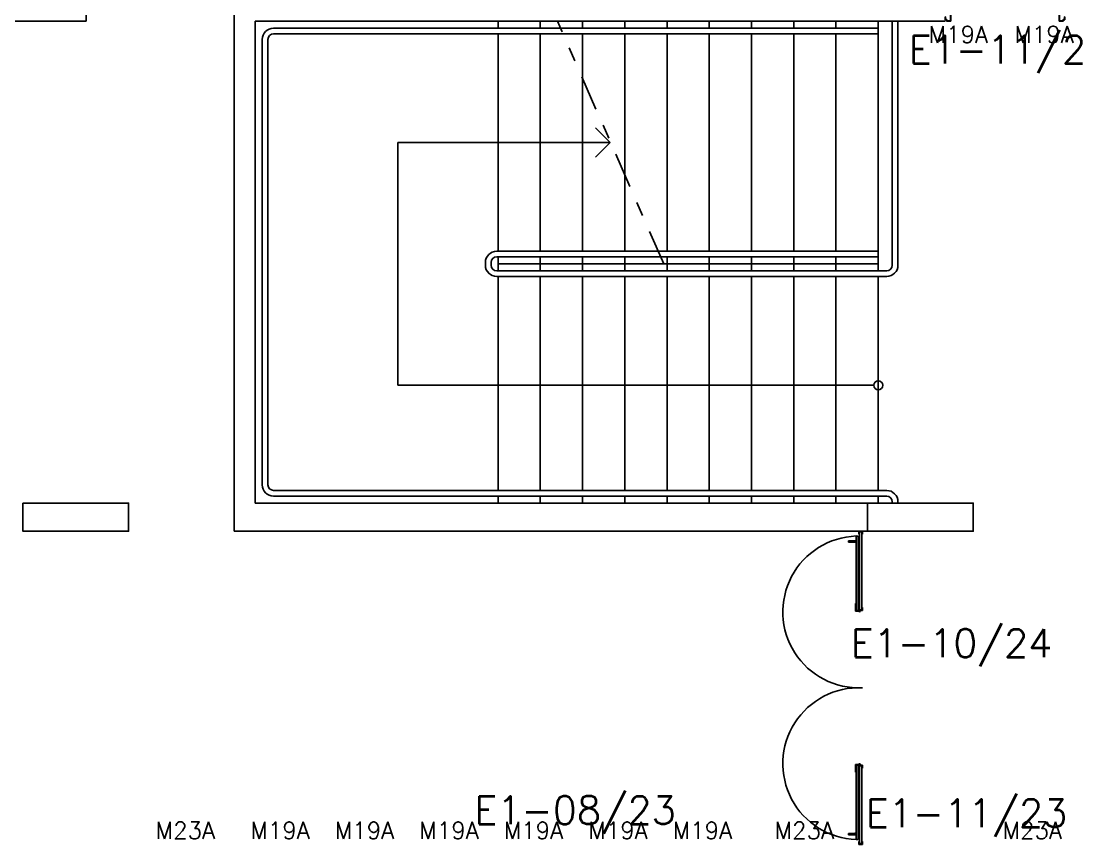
# Model space of a CAD drawing. Header units: millimetres. Extents: x 1887 to 2405, y 1100 to 1335.
# Drawn here: x 2217.2 to 2224.71, y 1187.22 to 1193.05 of the extents above; entities that cross this region are included whole.
import ezdxf

# ---------------------------------------------------------------- set-up
doc = ezdxf.new("R2010")
doc.units = ezdxf.units.MM
doc.linetypes.add('DASHDOT2', pattern=[0.5, 0.25, -0.125, 0, -0.125])
for name, color, linetype in [('AR-ALV', 2, 'Continuous'), ('AR-CORR', 2, 'Continuous'), ('AR-DASH', 1, 'DASHDOT2'), ('AR-ESQ-V', 1, 'Continuous'), ('AR-ESTC', 3, 'Continuous'), ('AR-PIS', 1, 'Continuous'), ('AR-PM', 2, 'Continuous'), ('AR-PORTA', 1, 'Continuous'), ('AR-SIM', 2, 'Continuous'), ('AR-TALUDE', 1, 'Continuous'), ('AR-TXTESQ1-CONG', 1, 'Continuous'), ('AR-VIDRO', 1, 'Continuous'), ('ENDEREÇO', 2, 'Continuous'), ('maçaneta', 1, 'Continuous'), ('montantes', 1, 'Continuous'), ('mov', 1, 'Continuous'), ('PM-PERFIL U-C', 2, 'Continuous'), ('PM-VIDRO', 1, 'Continuous'), ('pm1', 2, 'Continuous'), ('pm2', 2, 'Continuous')]:
    doc.layers.add(name, color=color, linetype=linetype)
doc.styles.add('S12', font='simplex.shx', dxfattribs={"width": 1.1, "height": 0.12})
doc.styles.add('UNB1-100', font='simplex.shx', dxfattribs={"height": 0.2})

# ---------------------------------------------------------------- blocks, each defined once
blk = doc.blocks.new('PV3')
at = {"layer": 'AR-VIDRO', "color": 2}
for p, q in [((0.57, 0.02), (0.0175, 0.02)), ((0.57, 0.005), (0.0175, 0.005)), ((0.0463, 0.0442), (0.575, 0.0443)), ((0.0463, 0.0292), (0.575, 0.0293)), ((2.2037, 0.0442), (1.675, 0.0443)), ((2.2037, 0.0292), (1.675, 0.0293)), ((1.68, 0.02), (2.2325, 0.02)), ((1.68, 0.005), (2.2325, 0.005))]:
    blk.add_line(p, q, dxfattribs=at)
at = {"layer": 'AR-VIDRO'}
for p, q in [((0.0463, 0.0442), (0.0463, 0.0292)), ((2.2037, 0.0442), (2.2037, 0.0292))]:
    blk.add_line(p, q, dxfattribs=at)
at = {"layer": 'maçaneta'}
for p, q in [((0.0807, 0.0493), (0.0807, 0.0993)), ((0.0807, 0.0993), (0.0907, 0.0993)), ((0.0907, 0.0493), (0.0907, 0.0993)), ((2.1593, 0.0493), (2.1593, 0.0993)), ((2.1693, 0.0993), (2.1593, 0.0993)), ((2.1693, 0.0493), (2.1693, 0.0993)), ((0.0757, 0.0493), (0.0957, 0.0493)), ((0.0757, 0.0443), (0.0757, 0.0493)), ((0.0757, 0.0293), (0.0757, 0.0243)), ((0.0757, 0.0243), (0.0957, 0.0243)), ((0.0957, 0.0443), (0.0957, 0.0493)), ((0.0957, 0.0293), (0.0957, 0.0243)), ((2.1743, 0.0493), (2.1543, 0.0493)), ((2.1543, 0.0443), (2.1543, 0.0493)), ((2.1543, 0.0293), (2.1543, 0.0243)), ((2.1743, 0.0243), (2.1543, 0.0243)), ((2.1743, 0.0443), (2.1743, 0.0493)), ((2.1743, 0.0293), (2.1743, 0.0243))]:
    blk.add_line(p, q, dxfattribs=at)
at = {"layer": 'montantes'}
for p, q in [((0.0125, 0.025), (0.0325, 0.025)), ((0.0125, 0), (0.0125, 0.025)), ((0.0125, 0), (0.0325, 0)), ((0.0175, 0.005), (0.0175, 0.02)), ((0.0325, 0.02), (0.0325, 0.025)), ((0.0325, 0), (0.0325, 0.005)), ((0.53, 0.0493), (0.58, 0.0493)), ((0.53, 0.025), (0.58, 0.025)), ((0.575, 0.025), (0.555, 0.025)), ((0.555, 0.02), (0.555, 0.025)), ((0.555, 0), (0.555, 0.005)), ((0.575, 0), (0.555, 0)), ((0.57, 0.005), (0.57, 0.02)), ((0.575, 0.0443), (0.575, 0.0293)), ((0.575, 0), (0.575, 0.025)), ((0.58, 0.0493), (0.58, 0.025)), ((1.67, 0.0493), (1.67, 0.025)), ((1.72, 0.0493), (1.67, 0.0493)), ((1.72, 0.025), (1.67, 0.025)), ((1.675, 0.0443), (1.675, 0.0293)), ((1.675, 0.025), (1.695, 0.025)), ((1.675, 0), (1.675, 0.025)), ((1.675, 0), (1.695, 0)), ((1.68, 0.005), (1.68, 0.02)), ((1.695, 0.02), (1.695, 0.025)), ((1.695, 0), (1.695, 0.005)), ((2.2175, 0.02), (2.2175, 0.025)), ((2.2375, 0.025), (2.2175, 0.025)), ((2.2175, 0), (2.2175, 0.005)), ((2.2375, 0), (2.2175, 0)), ((2.2325, 0.005), (2.2325, 0.02)), ((2.2375, 0), (2.2375, 0.025))]:
    blk.add_line(p, q, dxfattribs=at)
for centre in [(0.58, 0.02), (1.67, 0.02)]:
    blk.add_circle(centre, 0.005, dxfattribs=at)
for centre, start, end in [((0.53, 0.0443), 90, 180), ((0.53, 0.03), 188.61386, 270), ((1.72, 0.0443), 0, 90), ((1.72, 0.03), 270, 351.38614)]:
    blk.add_arc(centre, 0.005, start, end, dxfattribs=at)
at = {"layer": 'mov'}
for centre, start, end in [((0.5857, 0.025), 357.34563, 177.961), ((1.6643, 0.025), 2.039, 182.65437)]:
    blk.add_arc(centre, 0.5398, start, end, dxfattribs=at)
blk = doc.blocks.new('PM3V-A')
at = {"layer": 'maçaneta'}
for points in [[(0.02, 0.9), (-0.035, 0.9), (-0.035, 0.79), (0, 0.79), (0, 0.8), (-0.02, 0.8), (-0.02, 0.8785, -0.414214), (-0.0185, 0.88), (0.02, 0.88)], [(0.125, 0.9), (0.07, 0.9), (0.07, 0.88), (0.1085, 0.88, -0.414214), (0.11, 0.8785), (0.11, 0.8), (0.09, 0.8), (0.09, 0.79), (0.125, 0.79)]]:
    blk.add_lwpolyline(points, format="xyb", close=True, dxfattribs=at)
for points in [[(0.02, 0.79), (0.02, 0.83), (0.025, 0.83), (0.025, 0.79)], [(0.07, 0.79), (0.07, 0.83), (0.065, 0.83), (0.065, 0.79)]]:
    blk.add_lwpolyline(points, close=True, dxfattribs=at)
at = {"layer": 'mov'}
blk.add_arc((0.025, 0.15), 0.8, 356.84716, 90, dxfattribs=at)
at = {"layer": 'PM-PERFIL U-C'}
for p, q in [((0, 0.12), (0, 0.1385)), ((0.002, 0.12), (0, 0.12)), ((0.0015, 0.14), (0.01, 0.14)), ((0.002, 0.138), (0.002, 0.12)), ((0.0105, 0.138), (0.002, 0.138)), ((0.01, 0.14), (0.01, 0.1485)), ((0.0115, 0.15), (0.0235, 0.15)), ((0.012, 0.148), (0.012, 0.1395)), ((0.023, 0.148), (0.012, 0.148)), ((0.023, 0.1085), (0.023, 0.148)), ((0.038, 0.107), (0.0245, 0.107)), ((0.025, 0.15), (0.025, 0.109)), ((0.025, 0.1485), (0.025, 0.109)), ((0.025, 0.109), (0.035, 0.109)), ((0.0385, 0.109), (0.025, 0.109)), ((0.038, 0.107), (0.038, 0.002)), ((0.04, 0.1075), (0.04, 0.0015)), ((0.81, 0.1075), (0.81, 0.0015)), ((0.8115, 0.109), (0.825, 0.109)), ((0.812, 0.107), (0.8255, 0.107)), ((0.812, 0.107), (0.812, 0.002)), ((0.8252, 0.109), (0.8152, 0.109)), ((0.825, 0.1485), (0.825, 0.109)), ((0.8385, 0.15), (0.8265, 0.15)), ((0.827, 0.148), (0.838, 0.148)), ((0.827, 0.1085), (0.827, 0.148)), ((0.838, 0.148), (0.838, 0.1395)), ((0.8395, 0.138), (0.848, 0.138)), ((0.84, 0.14), (0.84, 0.1485)), ((0.8485, 0.14), (0.84, 0.14)), ((0.848, 0.138), (0.848, 0.12)), ((0.848, 0.12), (0.85, 0.12)), ((0.85, 0.12), (0.85, 0.1385)), ((0, 0.03), (0.002, 0.03)), ((0, 0.0115), (0, 0.03)), ((0.01, 0.01), (0.0015, 0.01)), ((0.002, 0.03), (0.002, 0.012)), ((0.002, 0.012), (0.0105, 0.012)), ((0.01, 0.0015), (0.01, 0.01)), ((0.0385, 0), (0.0115, 0)), ((0.012, 0.0105), (0.012, 0.002)), ((0.012, 0.002), (0.038, 0.002)), ((0.8115, 0), (0.8385, 0)), ((0.838, 0.002), (0.812, 0.002)), ((0.8152, 0), (0.8402, 0)), ((0.838, 0.0105), (0.838, 0.002)), ((0.848, 0.012), (0.8395, 0.012)), ((0.84, 0.0015), (0.84, 0.01)), ((0.84, 0.01), (0.8485, 0.01)), ((0.8402, 0.01), (0.8502, 0.01)), ((0.8402, 0), (0.8402, 0.01)), ((0.85, 0.03), (0.848, 0.03)), ((0.848, 0.03), (0.848, 0.012)), ((0.85, 0.0115), (0.85, 0.03))]:
    blk.add_line(p, q, dxfattribs=at)
for centre, start, end in [((0.0015, 0.1385), 90, 180), ((0.0115, 0.1485), 90, 180), ((0.0105, 0.1395), 270, 0), ((0.0245, 0.1085), 180, 270), ((0.0235, 0.1485), 360, 90), ((0.0385, 0.1075), 0, 90), ((0.8115, 0.1075), 90, 180), ((0.8265, 0.1485), 90, 180), ((0.8255, 0.1085), 270, 0), ((0.8395, 0.1395), 180, 270), ((0.8385, 0.1485), 0, 90), ((0.8485, 0.1385), 0, 90), ((0.0015, 0.0115), 180, 270), ((0.0115, 0.0015), 180, 270), ((0.0105, 0.0105), 0, 90), ((0.0385, 0.0015), 269.93864, 0), ((0.8115, 0.0015), 180, 270.06136), ((0.8395, 0.0105), 90, 180), ((0.8385, 0.0015), 270, 0), ((0.8485, 0.0115), 270, 0)]:
    blk.add_arc(centre, 0.0015, start, end, dxfattribs=at)
at = {"layer": 'PM-VIDRO'}
for p, q in [((0.04, 0.45), (0.04, 0.75)), ((0.05, 0.75), (0.05, 0.45))]:
    blk.add_line(p, q, dxfattribs=at)
at = {"layer": 'pm1'}
for p, q in [((0.025, 0.95), (0.065, 0.95)), ((0.025, 0.75), (0.025, 0.95)), ((0.065, 0.95), (0.065, 0.76)), ((0.065, 0.76), (0.04, 0.76)), ((0.04, 0.75), (0.04, 0.76)), ((0.05, 0.76), (0.05, 0.75)), ((0.065, 0.76), (0.065, 0.75)), ((0.04, 0.75), (0.025, 0.75)), ((0.065, 0.75), (0.05, 0.75)), ((0.025, 0.15), (0.025, 0.45)), ((0.04, 0.45), (0.025, 0.45)), ((0.04, 0.44), (0.04, 0.45)), ((0.065, 0.44), (0.04, 0.44)), ((0.065, 0.45), (0.05, 0.45)), ((0.05, 0.45), (0.05, 0.44)), ((0.065, 0.45), (0.065, 0.44)), ((0.065, 0.44), (0.065, 0.15)), ((0.065, 0.15), (0.025, 0.15))]:
    blk.add_line(p, q, dxfattribs=at)
at = {"layer": 'pm2'}
for p, q in [((0.025, 0.45), (0.025, 0.75)), ((0.065, 0.75), (0.065, 0.45))]:
    blk.add_line(p, q, dxfattribs=at)

msp = doc.modelspace()

# ---------------------------------------------------------------- linework, layer by layer
at = {"layer": 'AR-ALV'}
for p, q in [((2217.6597, 1193.0485), (2217.6597, 1194.2485)), ((2218.7097, 1193.1985), (2218.7097, 1189.4235)), ((2217.6597, 1193.0485), (2216.2097, 1193.0485)), ((2218.8597, 1193.0485), (2218.8597, 1189.6235)), ((2223.7597, 1193.0485), (2218.8597, 1193.0485)), ((2223.2097, 1189.6235), (2218.8597, 1189.6235)), ((2223.2097, 1189.4235), (2218.7097, 1189.4235))]:
    msp.add_line(p, q, dxfattribs=at)
at = {"layer": 'AR-CORR'}
for p, q in [((2221.0279, 1192.9985), (2218.9897, 1192.9985)), ((2223.3847, 1191.3135), (2223.3847, 1193.0485)), ((2223.4247, 1191.3135), (2223.4247, 1193.0485)), ((2218.9097, 1189.7535), (2218.9097, 1192.9185)), ((2218.9497, 1189.7535), (2218.9497, 1192.9185)), ((2221.0454, 1192.9585), (2218.9897, 1192.9585)), ((2221.7218, 1191.4135), (2220.5747, 1191.4135)), ((2220.4947, 1191.3335), (2220.4947, 1191.3135)), ((2220.5347, 1191.3335), (2220.5347, 1191.3135)), ((2221.7393, 1191.3735), (2220.5747, 1191.3735)), ((2223.3447, 1191.2735), (2220.5747, 1191.2735)), ((2223.3447, 1191.2335), (2220.5747, 1191.2335)), ((2223.3447, 1189.7135), (2218.9897, 1189.7135)), ((2223.3447, 1189.6735), (2218.9897, 1189.6735))]:
    msp.add_line(p, q, dxfattribs=at)
for centre, radius, start, end in [((2218.9897, 1192.9185), 0.08, 90, 180), ((2218.9897, 1192.9185), 0.04, 90, 180), ((2220.5747, 1191.3335), 0.08, 90, 180), ((2220.5747, 1191.3335), 0.04, 90, 180), ((2220.5747, 1191.3135), 0.08, 180, 270), ((2220.5747, 1191.3135), 0.04, 180, 270), ((2223.3447, 1191.3135), 0.04, 270, 0), ((2223.3447, 1191.3135), 0.08, 270, 0), ((2218.9897, 1189.7535), 0.08, 180, 270), ((2218.9897, 1189.7535), 0.04, 180, 270)]:
    msp.add_arc(centre, radius, start, end, dxfattribs=at)
at = {"layer": 'AR-DASH'}
msp.add_line((2221.7612, 1191.3235), (2221.006, 1193.0485), dxfattribs=at)
at = {"layer": 'AR-ESQ-V'}
for p, q in [((2221.0279, 1192.9985), (2223.2847, 1192.9985)), ((2221.0454, 1192.9585), (2223.2847, 1192.9585)), ((2221.7218, 1191.4135), (2223.2847, 1191.4135)), ((2221.7393, 1191.3735), (2223.2847, 1191.3735))]:
    msp.add_line(p, q, dxfattribs=at)
at = {"layer": 'AR-ESTC'}
for points in [[(2217.2097, 1189.6235), (2217.9597, 1189.6235), (2217.9597, 1189.4235), (2217.2097, 1189.4235)], [(2223.2097, 1189.6235), (2223.9597, 1189.6235), (2223.9597, 1189.4235), (2223.2097, 1189.4235)]]:
    msp.add_lwpolyline(points, close=True, dxfattribs=at)
at = {"layer": 'AR-PIS'}
for p, q in [((2220.5847, 1193.0485), (2220.5847, 1192.9985)), ((2220.8847, 1193.0485), (2220.8847, 1192.9985)), ((2221.1847, 1193.0485), (2221.1847, 1192.9985)), ((2221.4847, 1193.0485), (2221.4847, 1192.9985)), ((2221.7847, 1193.0485), (2221.7847, 1192.9985)), ((2222.0847, 1193.0485), (2222.0847, 1192.9985)), ((2222.3847, 1193.0485), (2222.3847, 1192.9985)), ((2222.6847, 1193.0485), (2222.6847, 1192.9985)), ((2222.9847, 1193.0485), (2222.9847, 1192.9985)), ((2223.2847, 1193.0485), (2223.2847, 1191.2735)), ((2220.5847, 1192.9585), (2220.5847, 1191.4135)), ((2220.8847, 1192.9585), (2220.8847, 1191.4135)), ((2221.1847, 1192.6405), (2221.1847, 1192.9585)), ((2221.4847, 1191.9552), (2221.4847, 1192.9585)), ((2221.7847, 1192.9585), (2221.7847, 1191.4135)), ((2222.0847, 1192.9585), (2222.0847, 1191.4135)), ((2222.3847, 1192.9585), (2222.3847, 1191.4135)), ((2222.6847, 1192.9585), (2222.6847, 1191.4135)), ((2222.9847, 1192.9585), (2222.9847, 1191.4135)), ((2221.1847, 1192.6405), (2221.1847, 1191.4135)), ((2221.4847, 1191.9552), (2221.4847, 1191.4135)), ((2220.5847, 1191.3735), (2220.5847, 1191.2735)), ((2220.8847, 1191.3735), (2220.8847, 1191.2735)), ((2221.1847, 1191.3735), (2221.1847, 1191.2735)), ((2221.4847, 1191.3735), (2221.4847, 1191.2735)), ((2221.7847, 1191.3235), (2221.7847, 1191.3735)), ((2222.0847, 1191.3235), (2222.0847, 1191.3735)), ((2222.3847, 1191.3235), (2222.3847, 1191.3735)), ((2222.6847, 1191.3235), (2222.6847, 1191.3735)), ((2222.9847, 1191.3235), (2222.9847, 1191.3735)), ((2223.2847, 1191.3235), (2220.5847, 1191.3235)), ((2221.7847, 1191.3235), (2221.7847, 1191.2735)), ((2222.0847, 1191.3235), (2222.0847, 1191.2735)), ((2222.3847, 1191.3235), (2222.3847, 1191.2735)), ((2222.6847, 1191.3235), (2222.6847, 1191.2735)), ((2222.9847, 1191.3235), (2222.9847, 1191.2735)), ((2220.5847, 1191.2335), (2220.5847, 1189.7135)), ((2220.8847, 1191.2335), (2220.8847, 1189.7135)), ((2221.1847, 1191.2335), (2221.1847, 1189.7135)), ((2221.4847, 1191.2335), (2221.4847, 1189.7135)), ((2221.7847, 1191.2335), (2221.7847, 1189.7135)), ((2222.0847, 1191.2335), (2222.0847, 1189.7135)), ((2222.3847, 1191.2335), (2222.3847, 1189.7135)), ((2222.6847, 1191.2335), (2222.6847, 1189.7135)), ((2222.9847, 1191.2335), (2222.9847, 1189.7135)), ((2223.2847, 1191.2335), (2223.2847, 1189.7135)), ((2220.5847, 1189.6735), (2220.5847, 1189.6235)), ((2220.8847, 1189.6735), (2220.8847, 1189.6235)), ((2221.1847, 1189.6735), (2221.1847, 1189.6235)), ((2221.4847, 1189.6735), (2221.4847, 1189.6235)), ((2221.7847, 1189.6735), (2221.7847, 1189.6235)), ((2222.0847, 1189.6735), (2222.0847, 1189.6235)), ((2222.3847, 1189.6735), (2222.3847, 1189.6235)), ((2222.6847, 1189.6735), (2222.6847, 1189.6235)), ((2222.9847, 1189.6735), (2222.9847, 1189.6235)), ((2223.2847, 1189.6735), (2223.2847, 1189.6235))]:
    msp.add_line(p, q, dxfattribs=at)
at = {"layer": 'AR-PM'}
for p, q in [((2221.3804, 1192.186), (2219.8722, 1192.186)), ((2219.8722, 1192.186), (2219.8722, 1190.461)), ((2223.3847, 1189.6235), (2223.3847, 1189.6335)), ((2223.4247, 1189.6235), (2223.4247, 1189.6335))]:
    msp.add_line(p, q, dxfattribs=at)
for radius in [0.08, 0.04]:
    msp.add_arc((2223.3447, 1189.6335), radius, 360, 90, dxfattribs=at)
at = {"layer": 'AR-SIM'}
for p, q in [((2221.3804, 1192.186), (2221.2766, 1192.2898)), ((2221.3804, 1192.186), (2221.2766, 1192.0821)), ((2223.2523, 1190.461), (2219.8722, 1190.461))]:
    msp.add_line(p, q, dxfattribs=at)
msp.add_circle((2223.2847, 1190.461), 0.0323, dxfattribs=at)
at = {"layer": 'AR-TALUDE'}
msp.add_open_spline([(2209.6023, 1181.907), (2210.1055, 1175.4093), (2212.7919, 1160.4134), (2230.1765, 1147.2677), (2241.402, 1149.9808), (2249.6832, 1155.6803), (2256.8602, 1168.1826), (2261.8663, 1179.1126), (2266.4303, 1187.8269), (2268.4755, 1193.7303)], degree=3, knots=[0.874603, 0.874603, 0.874603, 0.874603, 13.033613, 24.300817, 33.994288, 45.623477, 57.311406, 66.544355, 85.146679, 85.146679, 85.146679, 85.146679], dxfattribs=at)

# ---------------------------------------------------------------- block references
at = {"layer": 'AR-PORTA', "xscale": -1}
msp.add_blockref('PM3V-A', (2224.6097, 1193.0485), dxfattribs=at)
at = {"layer": 'AR-PORTA', "rotation": 90}
msp.add_blockref('PV3', (2223.1722, 1187.186), dxfattribs=at)

# ---------------------------------------------------------------- texts
at = {"layer": 'AR-TXTESQ1-CONG', "style": 'S12'}
for s, p in [('M19A', (2223.6429, 1192.8937)), ('M19A', (2224.2522, 1192.8937)), ('M23A', (2218.1531, 1187.2376)), ('M19A', (2218.8258, 1187.2376)), ('M19A', (2219.4258, 1187.2376)), ('M19A', (2220.0258, 1187.2376)), ('M19A', (2220.6258, 1187.2376)), ('M19A', (2221.2258, 1187.2376)), ('M19A', (2221.8258, 1187.2376)), ('M23A', (2222.5493, 1187.2376)), ('M23A', (2224.1684, 1187.2376))]:
    msp.add_text(s, height=0.12, dxfattribs=at).set_placement(p)
at = {"layer": 'ENDEREÇO', "style": 'UNB1-100'}
for s, p in [('E1-11/28', (2223.501, 1192.7466)), ('E1-10/24', (2223.0897, 1188.5288)), ('E1-08/23', (2220.4157, 1187.341)), ('E1-11/23', (2223.1958, 1187.3197))]:
    msp.add_text(s, height=0.2, dxfattribs=at).set_placement(p)

doc.saveas('drawing.dxf')
